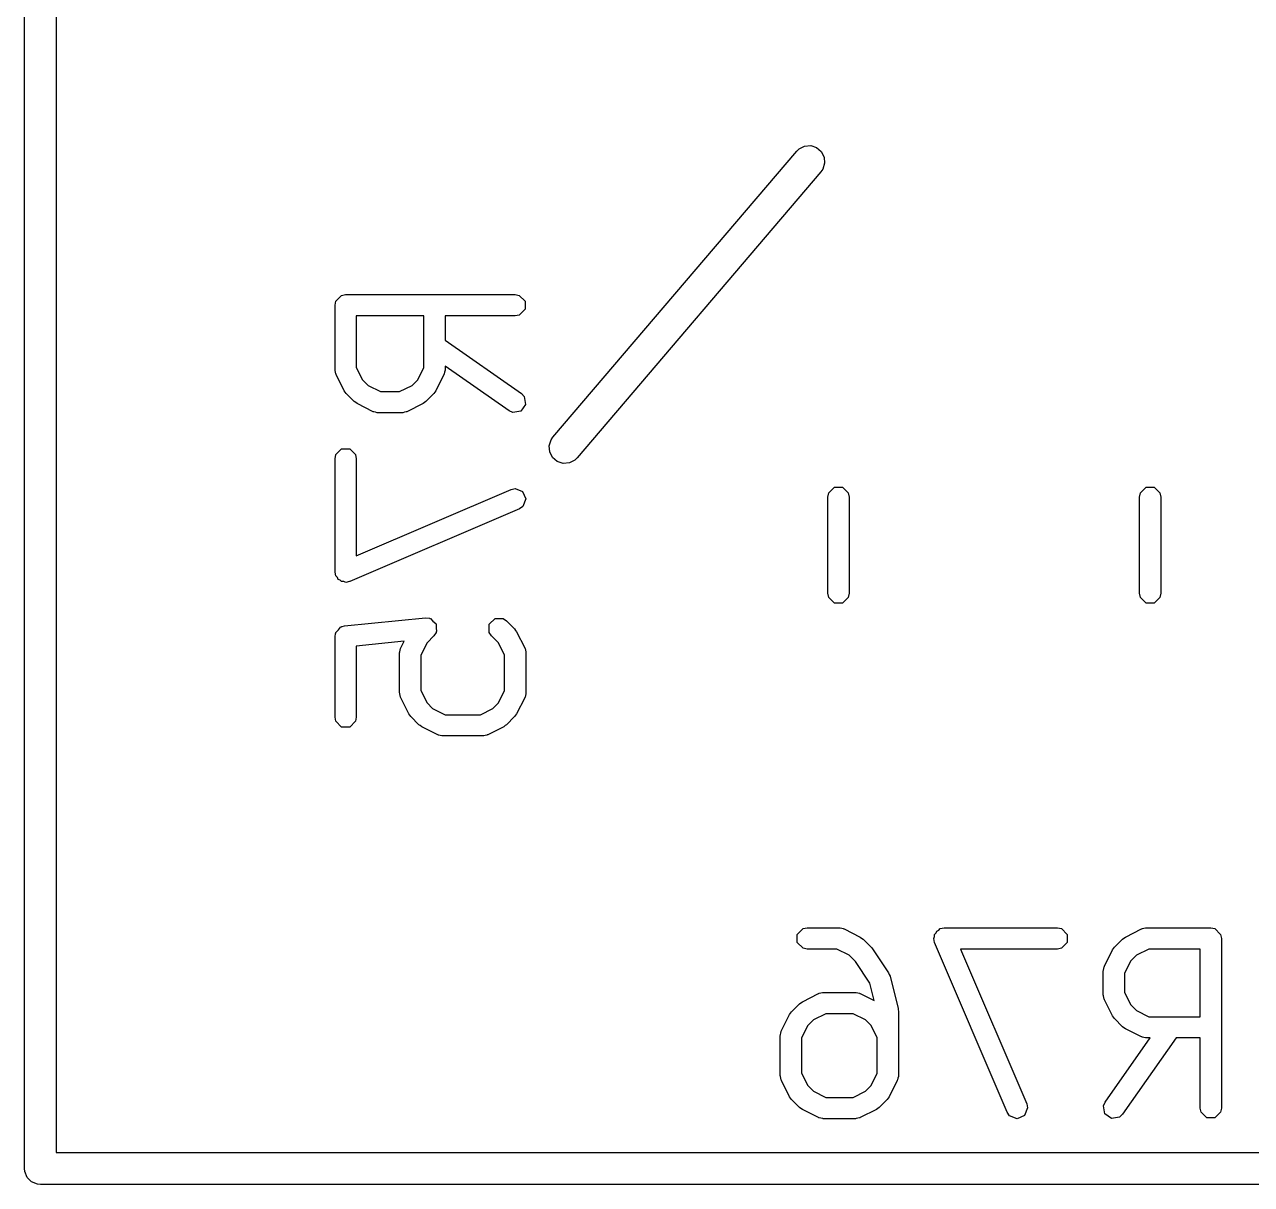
# Model space of a CAD drawing. Header units: inches. Extents: x 0.38 to 5.39, y 0.12 to 3.22.
# Drawn here: x 2.2819 to 2.5098, y 2.5335 to 2.7489 of the extents above; entities that cross this region are included whole.
import ezdxf

# ---------------------------------------------------------------- set-up
doc = ezdxf.new("R2010")
doc.units = ezdxf.units.IN
doc.header["$MEASUREMENT"] = 0
doc.layers.add('BLACK', color=250, linetype='CONTINUOUS')

msp = doc.modelspace()

# ---------------------------------------------------------------- linework, layer by layer
at = {"layer": 'BLACK', "linetype": 'CONTINUOUS'}
for p, q in [((2.28193, 2.53646), (2.28193, 3.03154)), ((2.28783, 3.02858), (2.28783, 2.53941)), ((2.42535, 2.72538), (2.42577, 2.72578)), ((2.42577, 2.72578), (2.42679, 2.72631)), ((2.42679, 2.72631), (2.42794, 2.7264)), ((2.42794, 2.7264), (2.42904, 2.72604)), ((2.42904, 2.72604), (2.42991, 2.7253)), ((2.38008, 2.67223), (2.42535, 2.72538)), ((2.42991, 2.7253), (2.43044, 2.72427)), ((2.43053, 2.72312), (2.43018, 2.72203)), ((2.43044, 2.72427), (2.43053, 2.72312)), ((2.42985, 2.72155), (2.38457, 2.6684)), ((2.43018, 2.72203), (2.42985, 2.72155)), ((2.33975, 2.6975), (2.34082, 2.69857)), ((2.34082, 2.69857), (2.34157, 2.69872)), ((2.34157, 2.69872), (2.37307, 2.69872)), ((2.37307, 2.69872), (2.37382, 2.69857)), ((2.37382, 2.69857), (2.37489, 2.6975)), ((2.3396, 2.69675), (2.33975, 2.6975)), ((2.3396, 2.68475), (2.3396, 2.69675)), ((2.37489, 2.696), (2.37382, 2.69493)), ((2.37489, 2.6975), (2.37489, 2.696)), ((2.3561, 2.69478), (2.34354, 2.69478)), ((2.34354, 2.69478), (2.34354, 2.68522)), ((2.3561, 2.68522), (2.3561, 2.69478)), ((2.37307, 2.69478), (2.36004, 2.69478)), ((2.36004, 2.69478), (2.36004, 2.69028)), ((2.37382, 2.69493), (2.37307, 2.69478)), ((2.36004, 2.69028), (2.3742, 2.68036)), ((2.33962, 2.68465), (2.3396, 2.68475)), ((2.33961, 2.68461), (2.33962, 2.68465)), ((2.33969, 2.68431), (2.33961, 2.68461)), ((2.34354, 2.68522), (2.34469, 2.68292)), ((2.35495, 2.68292), (2.3561, 2.68522)), ((2.36003, 2.68461), (2.35995, 2.68431)), ((2.36004, 2.68475), (2.36002, 2.68465)), ((2.36002, 2.68465), (2.36003, 2.68461)), ((2.37194, 2.67714), (2.36004, 2.68547)), ((2.36004, 2.68547), (2.36004, 2.68475)), ((2.33975, 2.684), (2.33969, 2.68431)), ((2.33978, 2.68397), (2.33975, 2.684)), ((2.33981, 2.68387), (2.33978, 2.68397)), ((2.34131, 2.68087), (2.33981, 2.68387)), ((2.34469, 2.68292), (2.34574, 2.68187)), ((2.3539, 2.68187), (2.35495, 2.68292)), ((2.35983, 2.68387), (2.35833, 2.68087)), ((2.35986, 2.68397), (2.35983, 2.68387)), ((2.35989, 2.684), (2.35986, 2.68397)), ((2.35995, 2.68431), (2.35989, 2.684)), ((2.3415, 2.68062), (2.34131, 2.68087)), ((2.34168, 2.68036), (2.3415, 2.68062)), ((2.34318, 2.67886), (2.34168, 2.68036)), ((2.34574, 2.68187), (2.34803, 2.68072)), ((2.34803, 2.68072), (2.3516, 2.68072)), ((2.3516, 2.68072), (2.3539, 2.68187)), ((2.35796, 2.68036), (2.35646, 2.67886)), ((2.35814, 2.68062), (2.35796, 2.68036)), ((2.35833, 2.68087), (2.35814, 2.68062)), ((2.3742, 2.68036), (2.37473, 2.67981)), ((2.34344, 2.67868), (2.34318, 2.67886)), ((2.34369, 2.67849), (2.34344, 2.67868)), ((2.34669, 2.67699), (2.34369, 2.67849)), ((2.35595, 2.67849), (2.35295, 2.67699)), ((2.3562, 2.67868), (2.35595, 2.67849)), ((2.35646, 2.67886), (2.3562, 2.67868)), ((2.37499, 2.67833), (2.37412, 2.67709)), ((2.37473, 2.67981), (2.37499, 2.67833)), ((2.34678, 2.67696), (2.34669, 2.67699)), ((2.34682, 2.67693), (2.34678, 2.67696)), ((2.34713, 2.67687), (2.34682, 2.67693)), ((2.34743, 2.67679), (2.34713, 2.67687)), ((2.34747, 2.6768), (2.34743, 2.67679)), ((2.34757, 2.67678), (2.34747, 2.6768)), ((2.35207, 2.67678), (2.34757, 2.67678)), ((2.35217, 2.6768), (2.35207, 2.67678)), ((2.35221, 2.67679), (2.35217, 2.6768)), ((2.35251, 2.67687), (2.35221, 2.67679)), ((2.35282, 2.67693), (2.35251, 2.67687)), ((2.35285, 2.67696), (2.35282, 2.67693)), ((2.35295, 2.67699), (2.35285, 2.67696)), ((2.37264, 2.67683), (2.37194, 2.67714)), ((2.37412, 2.67709), (2.37264, 2.67683)), ((2.37939, 2.67066), (2.37974, 2.67175)), ((2.37974, 2.67175), (2.38008, 2.67223)), ((2.3396, 2.66825), (2.33975, 2.66901)), ((2.33975, 2.66901), (2.34082, 2.67007)), ((2.34082, 2.67007), (2.34232, 2.67007)), ((2.34232, 2.67007), (2.34339, 2.66901)), ((2.34339, 2.66901), (2.34354, 2.66825)), ((2.37948, 2.66951), (2.37939, 2.67066)), ((2.38001, 2.66848), (2.37948, 2.66951)), ((2.38088, 2.66774), (2.38001, 2.66848)), ((2.3396, 2.64726), (2.3396, 2.66825)), ((2.34354, 2.66825), (2.34354, 2.65024)), ((2.38198, 2.66738), (2.38088, 2.66774)), ((2.38313, 2.66747), (2.38198, 2.66738)), ((2.38415, 2.668), (2.38313, 2.66747)), ((2.38457, 2.6684), (2.38415, 2.668)), ((2.34354, 2.65024), (2.37229, 2.66256)), ((2.37229, 2.66256), (2.37304, 2.66272)), ((2.37304, 2.66272), (2.37444, 2.66216)), ((2.37444, 2.66216), (2.37504, 2.66078)), ((2.43114, 2.66114), (2.43129, 2.6619)), ((2.43129, 2.6619), (2.43236, 2.66296)), ((2.43236, 2.66296), (2.43386, 2.66296)), ((2.43386, 2.66296), (2.43493, 2.6619)), ((2.43493, 2.6619), (2.43508, 2.66114)), ((2.48902, 2.66114), (2.48917, 2.6619)), ((2.48917, 2.6619), (2.49023, 2.66296)), ((2.49023, 2.66296), (2.49174, 2.66296)), ((2.49174, 2.66296), (2.4928, 2.6619)), ((2.4928, 2.6619), (2.49295, 2.66114)), ((2.37448, 2.65938), (2.37384, 2.65894)), ((2.37504, 2.66078), (2.37448, 2.65938)), ((2.43114, 2.64327), (2.43114, 2.66114)), ((2.43508, 2.66114), (2.43508, 2.64327)), ((2.48902, 2.64327), (2.48902, 2.66114)), ((2.49295, 2.66114), (2.49295, 2.64327)), ((2.37384, 2.65894), (2.34235, 2.64545)), ((2.33961, 2.64724), (2.3396, 2.64726)), ((2.3396, 2.64723), (2.33961, 2.64724)), ((2.33961, 2.64721), (2.3396, 2.64723)), ((2.33975, 2.6465), (2.33961, 2.64721)), ((2.34004, 2.64622), (2.33975, 2.6465)), ((2.3402, 2.64585), (2.34004, 2.64622)), ((2.34055, 2.64571), (2.3402, 2.64585)), ((2.34082, 2.64544), (2.34055, 2.64571)), ((2.34122, 2.64544), (2.34082, 2.64544)), ((2.34159, 2.64529), (2.34122, 2.64544)), ((2.3423, 2.64544), (2.34159, 2.64529)), ((2.34232, 2.64544), (2.3423, 2.64544)), ((2.34233, 2.64544), (2.34232, 2.64544)), ((2.34235, 2.64545), (2.34233, 2.64544)), ((2.43129, 2.64251), (2.43114, 2.64327)), ((2.43236, 2.64145), (2.43129, 2.64251)), ((2.43386, 2.64145), (2.43236, 2.64145)), ((2.43493, 2.64251), (2.43386, 2.64145)), ((2.43508, 2.64327), (2.43493, 2.64251)), ((2.48917, 2.64251), (2.48902, 2.64327)), ((2.49023, 2.64145), (2.48917, 2.64251)), ((2.49174, 2.64145), (2.49023, 2.64145)), ((2.4928, 2.64251), (2.49174, 2.64145)), ((2.49295, 2.64327), (2.4928, 2.64251)), ((2.34022, 2.63648), (2.34064, 2.63699)), ((2.34064, 2.63699), (2.34077, 2.63703)), ((2.34077, 2.63703), (2.34082, 2.63708)), ((2.34082, 2.63708), (2.34092, 2.63708)), ((2.34092, 2.63708), (2.34137, 2.63722)), ((2.34137, 2.63722), (2.35637, 2.63872)), ((2.35637, 2.63872), (2.35714, 2.63864)), ((2.35714, 2.63864), (2.35722, 2.63858)), ((2.35722, 2.63858), (2.35732, 2.63858)), ((2.35732, 2.63858), (2.35779, 2.63811)), ((2.35779, 2.63811), (2.3583, 2.63769)), ((2.3583, 2.63769), (2.35831, 2.63758)), ((2.35831, 2.63758), (2.35839, 2.63751)), ((2.35839, 2.63751), (2.35839, 2.63685)), ((2.35839, 2.63685), (2.35845, 2.63619)), ((2.36825, 2.63751), (2.36931, 2.63858)), ((2.36825, 2.636), (2.36825, 2.63751)), ((2.36931, 2.63858), (2.37082, 2.63858)), ((2.37082, 2.63858), (2.37146, 2.63815)), ((2.37146, 2.63815), (2.37296, 2.63665)), ((2.37296, 2.63665), (2.37313, 2.63639)), ((2.3396, 2.63526), (2.3397, 2.63573)), ((2.3396, 2.62026), (2.3396, 2.63526)), ((2.33969, 2.63583), (2.33972, 2.63587)), ((2.3397, 2.63573), (2.33969, 2.63583)), ((2.33972, 2.63587), (2.33975, 2.63601)), ((2.33975, 2.63601), (2.34022, 2.63648)), ((2.35242, 2.63436), (2.34354, 2.63348)), ((2.35181, 2.63314), (2.35242, 2.63436)), ((2.35796, 2.63536), (2.35669, 2.63409)), ((2.35839, 2.636), (2.35796, 2.63536)), ((2.35845, 2.63619), (2.35839, 2.63611)), ((2.35839, 2.63611), (2.35839, 2.636)), ((2.36868, 2.63536), (2.36825, 2.636)), ((2.36995, 2.63409), (2.36868, 2.63536)), ((2.37313, 2.63639), (2.37333, 2.63614)), ((2.37333, 2.63614), (2.37483, 2.63314)), ((2.34354, 2.63348), (2.34354, 2.62026)), ((2.3516, 2.63226), (2.35162, 2.63235)), ((2.3516, 2.62476), (2.3516, 2.63226)), ((2.35161, 2.6324), (2.35169, 2.6327)), ((2.35162, 2.63235), (2.35161, 2.6324)), ((2.35169, 2.6327), (2.35175, 2.63301)), ((2.35175, 2.63301), (2.35178, 2.63304)), ((2.35178, 2.63304), (2.35181, 2.63314)), ((2.35669, 2.63409), (2.35554, 2.63179)), ((2.3711, 2.63179), (2.36995, 2.63409)), ((2.37483, 2.63314), (2.37485, 2.63304)), ((2.37485, 2.63304), (2.37489, 2.63301)), ((2.37489, 2.63301), (2.37495, 2.6327)), ((2.37495, 2.6327), (2.37503, 2.6324)), ((2.37503, 2.6324), (2.37502, 2.63235)), ((2.37502, 2.63235), (2.37504, 2.63226)), ((2.37504, 2.63226), (2.37504, 2.62476)), ((2.35554, 2.63179), (2.35554, 2.62522)), ((2.3711, 2.62522), (2.3711, 2.63179)), ((2.35554, 2.62522), (2.35669, 2.62292)), ((2.36995, 2.62292), (2.3711, 2.62522)), ((2.35162, 2.62466), (2.3516, 2.62476)), ((2.35161, 2.62462), (2.35162, 2.62466)), ((2.35169, 2.62431), (2.35161, 2.62462)), ((2.35175, 2.624), (2.35169, 2.62431)), ((2.35178, 2.62397), (2.35175, 2.624)), ((2.35181, 2.62388), (2.35178, 2.62397)), ((2.35331, 2.62088), (2.35181, 2.62388)), ((2.35669, 2.62292), (2.35773, 2.62188)), ((2.3689, 2.62188), (2.36995, 2.62292)), ((2.37483, 2.62388), (2.37333, 2.62088)), ((2.37485, 2.62397), (2.37483, 2.62388)), ((2.37489, 2.624), (2.37485, 2.62397)), ((2.37495, 2.62431), (2.37489, 2.624)), ((2.37503, 2.62462), (2.37495, 2.62431)), ((2.37504, 2.62476), (2.37502, 2.62466)), ((2.37502, 2.62466), (2.37503, 2.62462)), ((2.3535, 2.62063), (2.35331, 2.62088)), ((2.35368, 2.62037), (2.3535, 2.62063)), ((2.35773, 2.62188), (2.36003, 2.62073)), ((2.36003, 2.62073), (2.3666, 2.62073)), ((2.3666, 2.62073), (2.3689, 2.62188)), ((2.37313, 2.62063), (2.37296, 2.62037)), ((2.37333, 2.62088), (2.37313, 2.62063)), ((2.33975, 2.61951), (2.3396, 2.62026)), ((2.34082, 2.61844), (2.33975, 2.61951)), ((2.34232, 2.61844), (2.34082, 2.61844)), ((2.34339, 2.61951), (2.34232, 2.61844)), ((2.34354, 2.62026), (2.34339, 2.61951)), ((2.35518, 2.61887), (2.35368, 2.62037)), ((2.35544, 2.61869), (2.35518, 2.61887)), ((2.35569, 2.6185), (2.35544, 2.61869)), ((2.35869, 2.617), (2.35569, 2.6185)), ((2.37095, 2.6185), (2.36795, 2.617)), ((2.3712, 2.61869), (2.37095, 2.6185)), ((2.37146, 2.61887), (2.3712, 2.61869)), ((2.37296, 2.62037), (2.37146, 2.61887)), ((2.35878, 2.61697), (2.35869, 2.617)), ((2.35882, 2.61694), (2.35878, 2.61697)), ((2.35912, 2.61688), (2.35882, 2.61694)), ((2.35943, 2.6168), (2.35912, 2.61688)), ((2.35947, 2.61681), (2.35943, 2.6168)), ((2.35957, 2.61679), (2.35947, 2.61681)), ((2.36707, 2.61679), (2.35957, 2.61679)), ((2.36716, 2.61681), (2.36707, 2.61679)), ((2.36721, 2.6168), (2.36716, 2.61681)), ((2.36751, 2.61688), (2.36721, 2.6168)), ((2.36782, 2.61694), (2.36751, 2.61688)), ((2.36785, 2.61697), (2.36782, 2.61694)), ((2.36795, 2.617), (2.36785, 2.61697)), ((2.42545, 2.57993), (2.42652, 2.581)), ((2.42545, 2.57842), (2.42545, 2.57993)), ((2.42652, 2.581), (2.42727, 2.58115)), ((2.42727, 2.58115), (2.43327, 2.58115)), ((2.43327, 2.58115), (2.43337, 2.58113)), ((2.43337, 2.58113), (2.43341, 2.58114)), ((2.43341, 2.58114), (2.43371, 2.58106)), ((2.43371, 2.58106), (2.43402, 2.581)), ((2.43402, 2.581), (2.43405, 2.58096)), ((2.43405, 2.58096), (2.43415, 2.58094)), ((2.43415, 2.58094), (2.43715, 2.57944)), ((2.45095, 2.57993), (2.45122, 2.5802)), ((2.45095, 2.57953), (2.45095, 2.57993)), ((2.45122, 2.5802), (2.45136, 2.58055)), ((2.45136, 2.58055), (2.45173, 2.58071)), ((2.45173, 2.58071), (2.45201, 2.581)), ((2.45201, 2.581), (2.45272, 2.58114)), ((2.45272, 2.58114), (2.45274, 2.58115)), ((2.45274, 2.58115), (2.45275, 2.58114)), ((2.45275, 2.58114), (2.45277, 2.58115)), ((2.45277, 2.58115), (2.47376, 2.58115)), ((2.47376, 2.58115), (2.47452, 2.581)), ((2.47452, 2.581), (2.47558, 2.57993)), ((2.47558, 2.57993), (2.47558, 2.57842)), ((2.48638, 2.57944), (2.48938, 2.58094)), ((2.48938, 2.58094), (2.48948, 2.58096)), ((2.48948, 2.58096), (2.48951, 2.581)), ((2.48951, 2.581), (2.48982, 2.58106)), ((2.48982, 2.58106), (2.49012, 2.58114)), ((2.49012, 2.58114), (2.49017, 2.58113)), ((2.49017, 2.58113), (2.49026, 2.58115)), ((2.49026, 2.58115), (2.50226, 2.58115)), ((2.50226, 2.58115), (2.50301, 2.581)), ((2.50301, 2.581), (2.50408, 2.57993)), ((2.50408, 2.57993), (2.50423, 2.57918)), ((2.42652, 2.57736), (2.42545, 2.57842)), ((2.42727, 2.57721), (2.42652, 2.57736)), ((2.43715, 2.57944), (2.4374, 2.57924)), ((2.4374, 2.57924), (2.43766, 2.57907)), ((2.43766, 2.57907), (2.43916, 2.57757)), ((2.43916, 2.57757), (2.43927, 2.57741)), ((2.43927, 2.57741), (2.43941, 2.57727)), ((2.4508, 2.57915), (2.45095, 2.57953)), ((2.45095, 2.57845), (2.4508, 2.57915)), ((2.45095, 2.57842), (2.45095, 2.57845)), ((2.45096, 2.5784), (2.45095, 2.57842)), ((2.45095, 2.57842), (2.45095, 2.57842)), ((2.46446, 2.54691), (2.45096, 2.5784)), ((2.47452, 2.57736), (2.47376, 2.57721)), ((2.47558, 2.57842), (2.47452, 2.57736)), ((2.484, 2.57706), (2.4842, 2.57731)), ((2.4842, 2.57731), (2.48437, 2.57757)), ((2.48437, 2.57757), (2.48587, 2.57907)), ((2.48587, 2.57907), (2.48613, 2.57924)), ((2.48613, 2.57924), (2.48638, 2.57944)), ((2.50423, 2.57918), (2.50423, 2.54768)), ((2.4328, 2.57721), (2.42727, 2.57721)), ((2.4351, 2.57606), (2.4328, 2.57721)), ((2.43624, 2.57492), (2.4351, 2.57606)), ((2.43941, 2.57727), (2.44241, 2.57277)), ((2.47376, 2.57721), (2.45575, 2.57721)), ((2.45575, 2.57721), (2.46807, 2.54846)), ((2.4825, 2.57406), (2.484, 2.57706)), ((2.48738, 2.57501), (2.48623, 2.57271)), ((2.48843, 2.57606), (2.48738, 2.57501)), ((2.49073, 2.57721), (2.48843, 2.57606)), ((2.50029, 2.57721), (2.49073, 2.57721)), ((2.50029, 2.56465), (2.50029, 2.57721)), ((2.43894, 2.57087), (2.43624, 2.57492)), ((2.44241, 2.57277), (2.44253, 2.57246)), ((2.48229, 2.57318), (2.48231, 2.57327)), ((2.48229, 2.56868), (2.48229, 2.57318)), ((2.4823, 2.57332), (2.48238, 2.57362)), ((2.48231, 2.57327), (2.4823, 2.57332)), ((2.48238, 2.57362), (2.48244, 2.57393)), ((2.48244, 2.57393), (2.48248, 2.57396)), ((2.48248, 2.57396), (2.4825, 2.57406)), ((2.43975, 2.56764), (2.43894, 2.57087)), ((2.44253, 2.57246), (2.44268, 2.57216)), ((2.44268, 2.57216), (2.44418, 2.56616)), ((2.48623, 2.57271), (2.48623, 2.56914)), ((2.42639, 2.56744), (2.42939, 2.56894)), ((2.42939, 2.56894), (2.42948, 2.56897)), ((2.42948, 2.56897), (2.42952, 2.569)), ((2.42952, 2.569), (2.42983, 2.56906)), ((2.42983, 2.56906), (2.43013, 2.56914)), ((2.43013, 2.56914), (2.43017, 2.56913)), ((2.43017, 2.56913), (2.43027, 2.56915)), ((2.43027, 2.56915), (2.43627, 2.56915)), ((2.43627, 2.56915), (2.43637, 2.56913)), ((2.43637, 2.56913), (2.43641, 2.56914)), ((2.43641, 2.56914), (2.43671, 2.56906)), ((2.43671, 2.56906), (2.43702, 2.569)), ((2.43702, 2.569), (2.43705, 2.56897)), ((2.43705, 2.56897), (2.43715, 2.56894)), ((2.43715, 2.56894), (2.43975, 2.56764)), ((2.48231, 2.56858), (2.48229, 2.56868)), ((2.4823, 2.56854), (2.48231, 2.56858)), ((2.48238, 2.56823), (2.4823, 2.56854)), ((2.48244, 2.56793), (2.48238, 2.56823)), ((2.48623, 2.56914), (2.48738, 2.56685)), ((2.42438, 2.56557), (2.42588, 2.56707)), ((2.42588, 2.56707), (2.42614, 2.56725)), ((2.42614, 2.56725), (2.42639, 2.56744)), ((2.44418, 2.56616), (2.44419, 2.56592)), ((2.44419, 2.56592), (2.44424, 2.56568)), ((2.48248, 2.56789), (2.48244, 2.56793)), ((2.4825, 2.5678), (2.48248, 2.56789)), ((2.484, 2.5648), (2.4825, 2.5678)), ((2.48738, 2.56685), (2.48843, 2.5658)), ((2.42251, 2.56206), (2.42401, 2.56506)), ((2.42401, 2.56506), (2.4242, 2.56531)), ((2.4242, 2.56531), (2.42438, 2.56557)), ((2.42844, 2.56406), (2.42739, 2.56301)), ((2.43073, 2.56521), (2.42844, 2.56406)), ((2.4358, 2.56521), (2.43073, 2.56521)), ((2.4381, 2.56406), (2.4358, 2.56521)), ((2.43915, 2.56301), (2.4381, 2.56406)), ((2.44424, 2.56568), (2.44424, 2.55368)), ((2.4842, 2.56455), (2.484, 2.5648)), ((2.48437, 2.56429), (2.4842, 2.56455)), ((2.48587, 2.56279), (2.48437, 2.56429)), ((2.48843, 2.5658), (2.49073, 2.56465)), ((2.49073, 2.56465), (2.50029, 2.56465)), ((2.42231, 2.56132), (2.42239, 2.56162)), ((2.42239, 2.56162), (2.42245, 2.56193)), ((2.42245, 2.56193), (2.42248, 2.56196)), ((2.42248, 2.56196), (2.42251, 2.56206)), ((2.42739, 2.56301), (2.42624, 2.56071)), ((2.4403, 2.56071), (2.43915, 2.56301)), ((2.48613, 2.56261), (2.48587, 2.56279)), ((2.48638, 2.56242), (2.48613, 2.56261)), ((2.48938, 2.56092), (2.48638, 2.56242)), ((2.4223, 2.56118), (2.42232, 2.56128)), ((2.4223, 2.55368), (2.4223, 2.56118)), ((2.42232, 2.56128), (2.42231, 2.56132)), ((2.42624, 2.56071), (2.42624, 2.55415)), ((2.4403, 2.55415), (2.4403, 2.56071)), ((2.48265, 2.54881), (2.49098, 2.56071)), ((2.49579, 2.56071), (2.48588, 2.54655)), ((2.48948, 2.56089), (2.48938, 2.56092)), ((2.48951, 2.56086), (2.48948, 2.56089)), ((2.48982, 2.5608), (2.48951, 2.56086)), ((2.49012, 2.56072), (2.48982, 2.5608)), ((2.49017, 2.56073), (2.49012, 2.56072)), ((2.49026, 2.56071), (2.49017, 2.56073)), ((2.49098, 2.56071), (2.49026, 2.56071)), ((2.50029, 2.56071), (2.49579, 2.56071)), ((2.50029, 2.54768), (2.50029, 2.56071)), ((2.42232, 2.55358), (2.4223, 2.55368)), ((2.42231, 2.55354), (2.42232, 2.55358)), ((2.42239, 2.55324), (2.42231, 2.55354)), ((2.42245, 2.55293), (2.42239, 2.55324)), ((2.42248, 2.5529), (2.42245, 2.55293)), ((2.42251, 2.5528), (2.42248, 2.5529)), ((2.42401, 2.5498), (2.42251, 2.5528)), ((2.42624, 2.55415), (2.42739, 2.55185)), ((2.43915, 2.55185), (2.4403, 2.55415)), ((2.44403, 2.5528), (2.44253, 2.5498)), ((2.44406, 2.5529), (2.44403, 2.5528)), ((2.44409, 2.55293), (2.44406, 2.5529)), ((2.44415, 2.55324), (2.44409, 2.55293)), ((2.44423, 2.55354), (2.44415, 2.55324)), ((2.44424, 2.55368), (2.44422, 2.55358)), ((2.44422, 2.55358), (2.44423, 2.55354)), ((2.42739, 2.55185), (2.42844, 2.5508)), ((2.42844, 2.5508), (2.43073, 2.54965)), ((2.4358, 2.54965), (2.4381, 2.5508)), ((2.4381, 2.5508), (2.43915, 2.55185)), ((2.4242, 2.54955), (2.42401, 2.5498)), ((2.42438, 2.54929), (2.4242, 2.54955)), ((2.42588, 2.54779), (2.42438, 2.54929)), ((2.42614, 2.54761), (2.42588, 2.54779)), ((2.43073, 2.54965), (2.4358, 2.54965)), ((2.44066, 2.54779), (2.4404, 2.54761)), ((2.44216, 2.54929), (2.44066, 2.54779)), ((2.44234, 2.54955), (2.44216, 2.54929)), ((2.44253, 2.5498), (2.44234, 2.54955)), ((2.46823, 2.54771), (2.46767, 2.54631)), ((2.46807, 2.54846), (2.46823, 2.54771)), ((2.48234, 2.54811), (2.48265, 2.54881)), ((2.4826, 2.54662), (2.48234, 2.54811)), ((2.50044, 2.54693), (2.50029, 2.54768)), ((2.50423, 2.54768), (2.50408, 2.54693)), ((2.42639, 2.54742), (2.42614, 2.54761)), ((2.42939, 2.54592), (2.42639, 2.54742)), ((2.42948, 2.54589), (2.42939, 2.54592)), ((2.42952, 2.54586), (2.42948, 2.54589)), ((2.42983, 2.5458), (2.42952, 2.54586)), ((2.43013, 2.54572), (2.42983, 2.5458)), ((2.43017, 2.54573), (2.43013, 2.54572)), ((2.43027, 2.54571), (2.43017, 2.54573)), ((2.43627, 2.54571), (2.43027, 2.54571)), ((2.43637, 2.54573), (2.43627, 2.54571)), ((2.43641, 2.54572), (2.43637, 2.54573)), ((2.43671, 2.5458), (2.43641, 2.54572)), ((2.43702, 2.54586), (2.43671, 2.5458)), ((2.43705, 2.54589), (2.43702, 2.54586)), ((2.43715, 2.54592), (2.43705, 2.54589)), ((2.44015, 2.54742), (2.43715, 2.54592)), ((2.4404, 2.54761), (2.44015, 2.54742)), ((2.46489, 2.54627), (2.46446, 2.54691)), ((2.46629, 2.54571), (2.46489, 2.54627)), ((2.46767, 2.54631), (2.46629, 2.54571)), ((2.48384, 2.54576), (2.4826, 2.54662)), ((2.48532, 2.54602), (2.48384, 2.54576)), ((2.48588, 2.54655), (2.48532, 2.54602)), ((2.50151, 2.54586), (2.50044, 2.54693)), ((2.50301, 2.54586), (2.50151, 2.54586)), ((2.50408, 2.54693), (2.50301, 2.54586)), ((2.28783, 2.53941), (2.77898, 2.53941)), ((2.28199, 2.53588), (2.28193, 2.53646)), ((2.28243, 2.53482), (2.28199, 2.53588)), ((2.28324, 2.534), (2.28243, 2.53482)), ((2.28431, 2.53356), (2.28324, 2.534)), ((2.28488, 2.5335), (2.28431, 2.53356)), ((2.78193, 2.5335), (2.28488, 2.5335))]:
    msp.add_line(p, q, dxfattribs=at)

doc.saveas('drawing.dxf')
